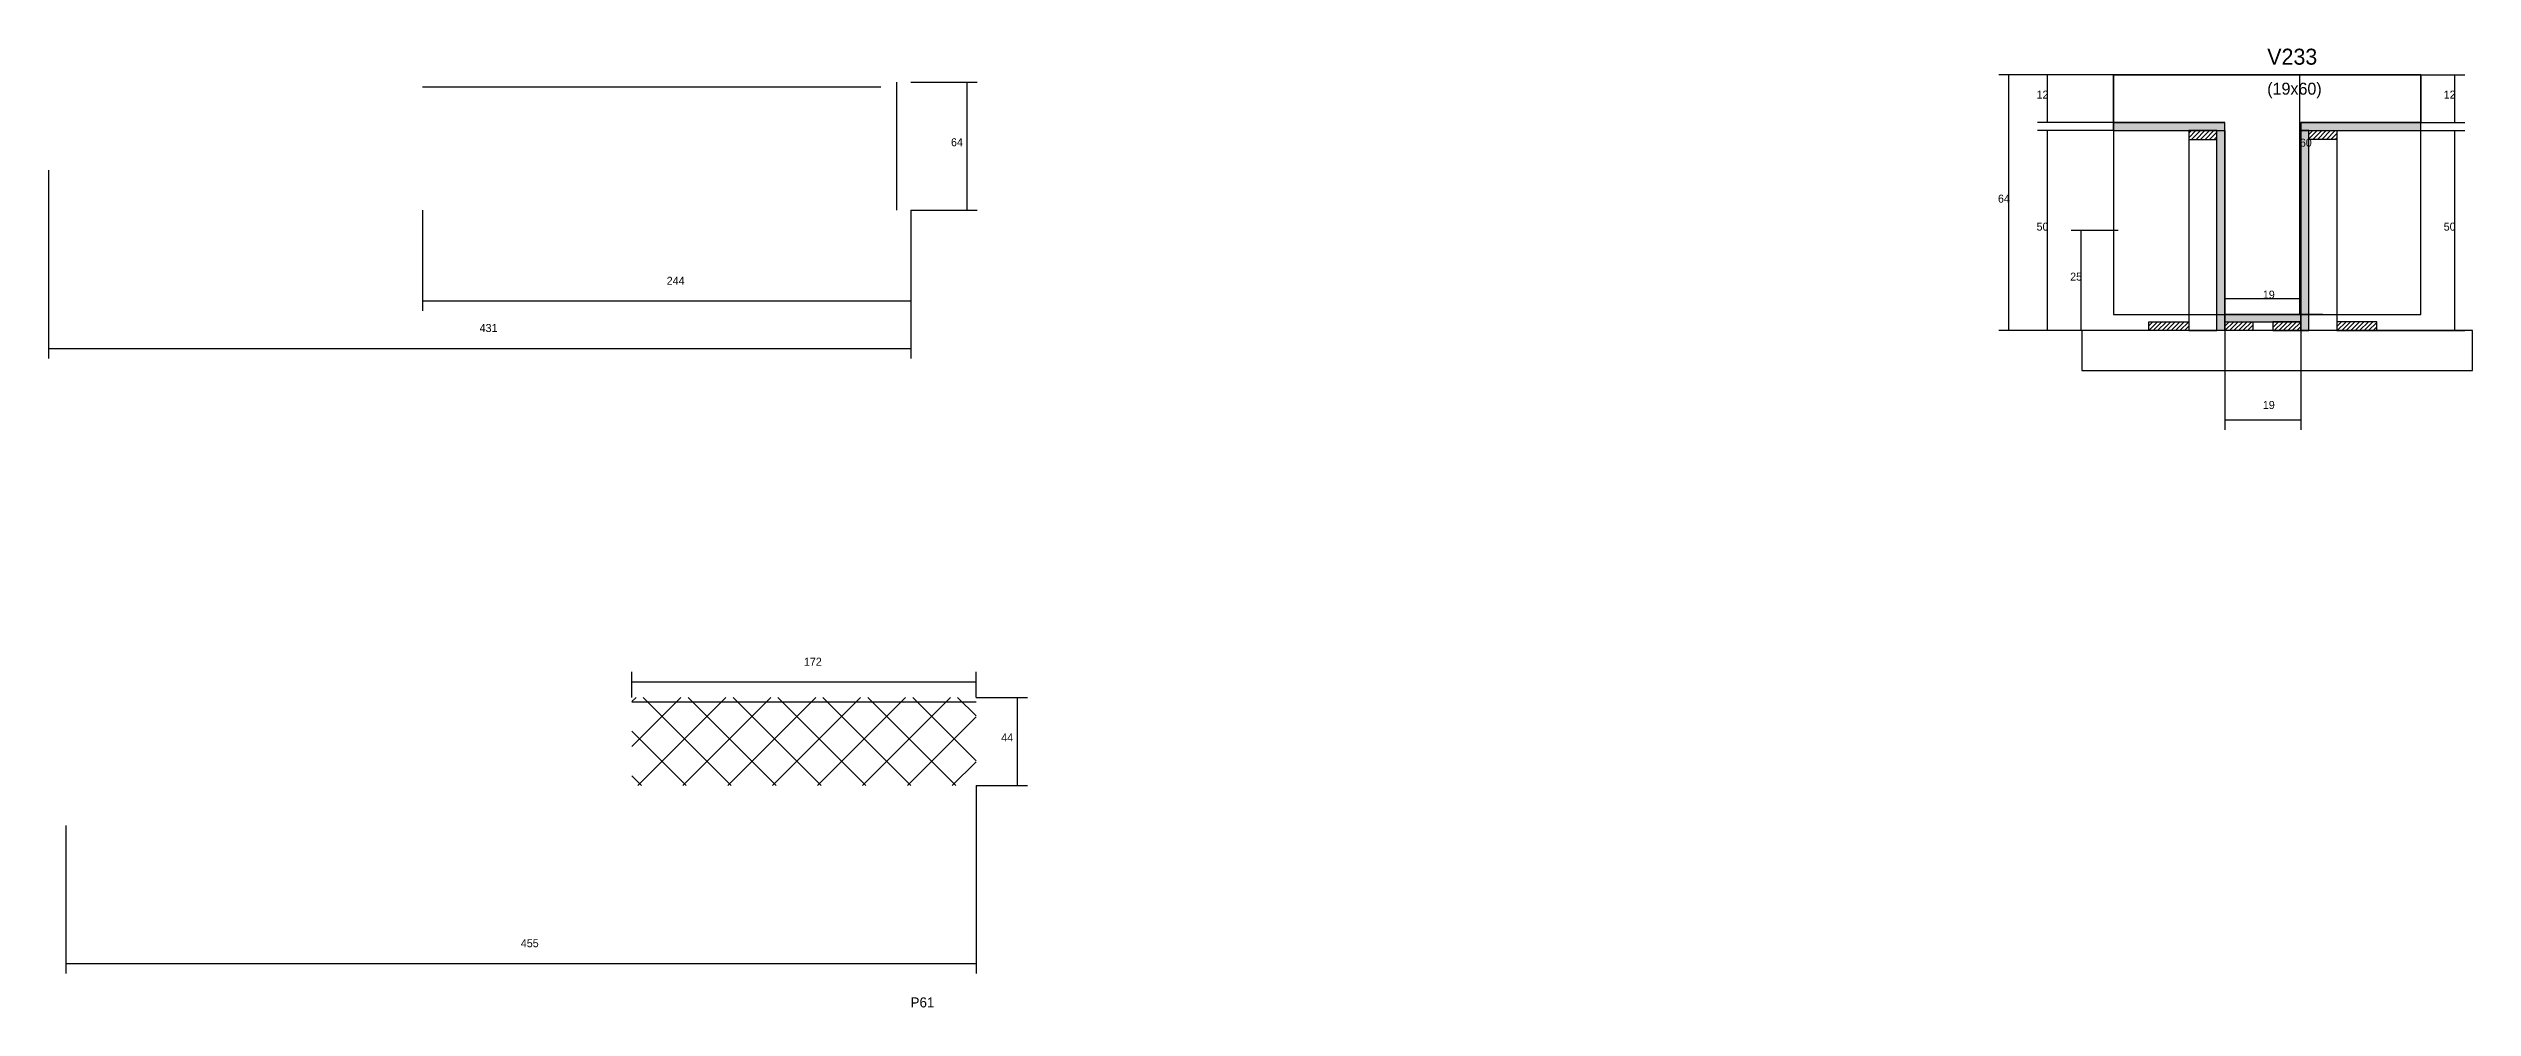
# Model space of a CAD drawing. Header units: metres. Extents: x 5003 to 7220, y 4035 to 4566.
# Drawn here: x 5003 to 6214, y 4086 to 4566 of the extents above; entities that cross this region are included whole.
import ezdxf

# ---------------------------------------------------------------- set-up
doc = ezdxf.new("R2010")
doc.units = ezdxf.units.M
for name, color, linetype in [('CONCRETO', 251, 'Continuous'), ('COTA', 241, 'Continuous'), ('Hachura', 253, 'Continuous'), ('Madeira', 126, 'Continuous'), ('NOMENCLATURA', 7, 'Continuous'), ('Painéis', 200, 'Continuous'), ('REAPROVEITAMENTO', 251, 'Continuous'), ('SARR_2.2x7', 40, 'Continuous'), ('Texto Seção', 7, 'Continuous')]:
    doc.layers.add(name, color=color, linetype=linetype)

msp = doc.modelspace()

# ---------------------------------------------------------------- hatches: boundary and pattern name
at = {"layer": 'Hachura'}
h = msp.add_hatch(color=8, dxfattribs=at)
h.dxf.hatch_style = 1
h.paths.add_polyline_path([(6090.7, 4524.9), (6090.7, 4528.9), (6090.7, 4528.9), (6035.1, 4528.9), (6035.1, 4528.9), (6035.1, 4524.9), (6035.1, 4524.9), (6090.7, 4524.9)])
h = msp.add_hatch(dxfattribs=at)
h.set_pattern_fill('ANSI31', scale=0.5)
h.paths.add_polyline_path([(6086.7, 4520.5), (6086.7, 4524.9), (6086.7, 4524.9), (6072.7, 4524.9), (6072.7, 4524.9), (6072.7, 4520.5), (6072.7, 4520.5), (6086.7, 4520.5)])
h = msp.add_hatch(color=8, dxfattribs=at)
h.dxf.hatch_style = 1
h.paths.add_polyline_path([(6086.7, 4524.9), (6090.7, 4524.9), (6090.7, 4524.9), (6090.7, 4424.9), (6090.7, 4424.9), (6086.7, 4424.9), (6086.7, 4424.9), (6086.7, 4524.9)])
h = msp.add_hatch(color=8, dxfattribs=at)
h.dxf.hatch_style = 1
h.paths.add_polyline_path([(6188.7, 4524.9), (6188.7, 4528.9), (6188.7, 4528.9), (6128.7, 4528.9), (6128.7, 4528.9), (6128.7, 4524.9), (6128.7, 4524.9), (6188.7, 4524.9)])
h = msp.add_hatch(color=8, dxfattribs=at)
h.dxf.hatch_style = 1
h.paths.add_polyline_path([(6132.7, 4524.9), (6128.7, 4524.9), (6128.7, 4524.9), (6128.7, 4424.9), (6128.7, 4424.9), (6132.7, 4424.9), (6132.7, 4424.9), (6132.7, 4524.9)])
h = msp.add_hatch(dxfattribs=at)
h.set_pattern_fill('ANSI31', scale=0.5)
h.paths.add_polyline_path([(6132.7, 4520.5), (6132.7, 4524.9), (6132.7, 4524.9), (6146.7, 4524.9), (6146.7, 4524.9), (6146.7, 4520.5), (6146.7, 4520.5), (6132.7, 4520.5)])
h = msp.add_hatch(dxfattribs=at)
h.set_pattern_fill('ANSI31', scale=0.5)
h.paths.add_polyline_path([(6052.7, 4424.9), (6052.7, 4429.3), (6052.7, 4429.3), (6072.7, 4429.3), (6072.7, 4429.3), (6072.7, 4424.9), (6072.7, 4424.9), (6052.7, 4424.9)])
h = msp.add_hatch(color=8, dxfattribs=at)
h.dxf.hatch_style = 1
h.paths.add_polyline_path([(6128.7, 4429.3), (6128.7, 4432.9), (6128.7, 4432.9), (6090.7, 4432.9), (6090.7, 4432.9), (6090.7, 4429.3), (6090.7, 4429.3), (6128.7, 4429.3)])
h = msp.add_hatch(dxfattribs=at)
h.set_pattern_fill('ANSI31', scale=0.5)
h.paths.add_polyline_path([(6090.7, 4424.9), (6090.7, 4429.3), (6090.7, 4429.3), (6104.7, 4429.3), (6104.7, 4429.3), (6104.7, 4424.9), (6104.7, 4424.9), (6090.7, 4424.9)])
h = msp.add_hatch(dxfattribs=at)
h.set_pattern_fill('ANSI31', scale=0.5)
h.paths.add_polyline_path([(6128.7, 4424.9), (6128.7, 4429.3), (6128.7, 4429.3), (6114.7, 4429.3), (6114.7, 4429.3), (6114.7, 4424.9), (6114.7, 4424.9), (6128.7, 4424.9)])
h = msp.add_hatch(dxfattribs=at)
h.set_pattern_fill('ANSI31', scale=0.5)
h.paths.add_polyline_path([(6166.7, 4424.9), (6166.7, 4429.3), (6166.7, 4429.3), (6146.7, 4429.3), (6146.7, 4429.3), (6146.7, 4424.9), (6146.7, 4424.9), (6166.7, 4424.9)])
at = {"layer": 'REAPROVEITAMENTO'}
h = msp.add_hatch(dxfattribs=at)
h.set_pattern_fill('ANSI37', scale=5)
h.paths.add_polyline_path([(5466.5, 4241.4), (5294.5, 4241.4), (5294.5, 4241.4), (5294.5, 4197.4), (5294.5, 4197.4), (5466.5, 4197.4), (5466.5, 4197.4), (5466.5, 4241.4)])

# ---------------------------------------------------------------- linework, layer by layer
at = {"layer": 'CONCRETO'}
for points in [[(6035.1, 4528.9), (6035.1, 4552.9), (6188.7, 4552.9), (6188.7, 4528.9), (6128.7, 4528.9), (6128.7, 4432.9), (6090.7, 4432.9), (6090.7, 4528.9)], [(6035.1, 4432.9), (6188.7, 4432.9), (6188.7, 4552.9), (6035.1, 4552.9)]]:
    msp.add_lwpolyline(points, close=True, dxfattribs=at)
at = {"layer": 'COTA'}
for p, q in [((6035.1, 4552.9), (5977.8, 4552.9)), ((5982.8, 4424.9), (5982.8, 4552.9)), ((6035.1, 4552.9), (5997.1, 4552.9)), ((6002.1, 4528.9), (6002.1, 4552.9)), ((6139.7, 4552.9), (6123.2, 4552.9)), ((6128.2, 4432.9), (6128.2, 4552.9)), ((6188.7, 4552.9), (6210.6, 4552.9)), ((6205.6, 4528.9), (6205.6, 4552.9)), ((6035.1, 4528.9), (5997.1, 4528.9)), ((6035.1, 4524.9), (5997.1, 4524.9)), ((6002.1, 4424.9), (6002.1, 4524.9)), ((6188.7, 4528.9), (6210.6, 4528.9)), ((6188.7, 4524.9), (6210.6, 4524.9)), ((6205.6, 4424.9), (6205.6, 4524.9)), ((5002.9, 4505.1), (5002.9, 4411)), ((5189.9, 4485.1), (5189.9, 4434.8)), ((5433.9, 4485.1), (5433.9, 4434.8)), ((5433.9, 4485.1), (5433.9, 4411)), ((6037.4, 4474.9), (6013.9, 4474.9)), ((6018.9, 4424.9), (6018.9, 4474.9)), ((5189.9, 4439.8), (5433.9, 4439.8)), ((6090.7, 4424.9), (6090.7, 4445.9)), ((6090.7, 4440.9), (6128.7, 4440.9)), ((6128.7, 4424.9), (6128.7, 4445.9)), ((6057.1, 4424.9), (5977.8, 4424.9)), ((6057.1, 4424.9), (5997.1, 4424.9)), ((6037.4, 4424.9), (6013.9, 4424.9)), ((6090.7, 4424.9), (6090.7, 4375.2)), ((6139.7, 4432.9), (6123.2, 4432.9)), ((6128.7, 4424.9), (6128.7, 4375.2)), ((6162.3, 4424.9), (6210.6, 4424.9)), ((5002.9, 4416), (5433.9, 4416)), ((6090.7, 4380.2), (6128.7, 4380.2)), ((5294.5, 4241.4), (5294.5, 4254.2)), ((5466.5, 4241.4), (5466.5, 4254.2)), ((5294.5, 4249.2), (5466.5, 4249.2)), ((5466.5, 4241.4), (5492.2, 4241.4)), ((5487.2, 4197.4), (5487.2, 4241.4)), ((5466.5, 4197.4), (5466.5, 4103.3)), ((5466.5, 4197.4), (5492.2, 4197.4)), ((5011.5, 4177.4), (5011.5, 4103.3)), ((5011.5, 4108.3), (5466.5, 4108.3))]:
    msp.add_line(p, q, dxfattribs=at)
at = {"layer": 'Madeira'}
for points in [[(6086.7, 4520.5), (6086.7, 4524.9), (6072.7, 4524.9), (6072.7, 4520.5)], [(6086.7, 4524.9), (6072.7, 4524.9), (6072.7, 4424.9), (6086.7, 4424.9)], [(6132.7, 4520.5), (6132.7, 4524.9), (6146.7, 4524.9), (6146.7, 4520.5)], [(6132.7, 4524.9), (6146.7, 4524.9), (6146.7, 4424.9), (6132.7, 4424.9)], [(6019.3, 4404.9), (6214.5, 4404.9), (6214.5, 4424.9), (6019.3, 4424.9)], [(6052.7, 4424.9), (6052.7, 4429.3), (6072.7, 4429.3), (6072.7, 4424.9)], [(6090.7, 4424.9), (6090.7, 4429.3), (6104.7, 4429.3), (6104.7, 4424.9)], [(6128.7, 4424.9), (6128.7, 4429.3), (6114.7, 4429.3), (6114.7, 4424.9)], [(6166.7, 4424.9), (6166.7, 4429.3), (6146.7, 4429.3), (6146.7, 4424.9)]]:
    msp.add_lwpolyline(points, close=True, dxfattribs=at)
at = {"layer": 'Painéis'}
for p, q in [((5433.9, 4549.1), (5467.1, 4549.1)), ((5462.1, 4485.1), (5462.1, 4549.1)), ((6035.1, 4528.9), (6090.7, 4528.9)), ((6035.1, 4524.9), (6035.1, 4528.9)), ((6090.7, 4524.9), (6090.7, 4528.9)), ((6090.7, 4424.9), (6090.7, 4524.9)), ((6128.7, 4528.9), (6188.7, 4528.9)), ((6128.7, 4524.9), (6128.7, 4528.9)), ((6128.7, 4424.9), (6128.7, 4524.9)), ((6188.7, 4524.9), (6188.7, 4528.9)), ((5433.9, 4485.1), (5467.1, 4485.1)), ((6090.7, 4432.9), (6128.7, 4432.9)), ((6090.7, 4429.3), (6090.7, 4432.9)), ((6128.7, 4429.3), (6128.7, 4432.9))]:
    msp.add_line(p, q, dxfattribs=at)
for points in [[(6090.7, 4524.9), (6090.7, 4528.9), (6035.1, 4528.9), (6035.1, 4524.9)], [(6086.7, 4524.9), (6090.7, 4524.9), (6090.7, 4424.9), (6086.7, 4424.9)], [(6188.7, 4524.9), (6188.7, 4528.9), (6128.7, 4528.9), (6128.7, 4524.9)], [(6132.7, 4524.9), (6128.7, 4524.9), (6128.7, 4424.9), (6132.7, 4424.9)], [(6128.7, 4429.3), (6128.7, 4432.9), (6090.7, 4432.9), (6090.7, 4429.3)]]:
    msp.add_lwpolyline(points, close=True, dxfattribs=at)
at = {"layer": 'SARR_2.2x7'}
for p, q in [((5189.9, 4546.9), (5418.9, 4546.9)), ((5426.9, 4485.1), (5426.9, 4549.1)), ((5294.5, 4239.2), (5466.5, 4239.2))]:
    msp.add_line(p, q, dxfattribs=at)

# ---------------------------------------------------------------- texts
at = {"layer": 'COTA'}
for s, p in [('12', (5996.6, 4540.9)), ('12', (6200.1, 4540.9)), ('60', (6128.2, 4516.9)), ('64', (5977.3, 4488.9)), ('50', (5996.6, 4474.9)), ('50', (6200.1, 4474.9)), ('244', (5311.9, 4447.8)), ('25', (6013.4, 4449.9)), ('19', (6109.7, 4440.9)), ('431', (5218.4, 4424.2)), ('19', (6109.7, 4385.7)), ('172', (5380.5, 4257.3)), ('44', (5479.1, 4219.4)), ('455', (5239, 4116.5))]:
    msp.add_text(s, height=4, dxfattribs=at).set_placement(p)
at = {"layer": 'NOMENCLATURA'}
msp.add_text('P61', height=5, dxfattribs=at).set_placement((5433.8, 4086.4))
at = {"layer": 'Painéis'}
msp.add_text('64', height=4, dxfattribs=at).set_placement((5454, 4517.1))
at = {"layer": 'Texto Seção'}
for s, height, p in [('V233', 8, (6111.9, 4557.9)), ('(19x60)', 6, (6111.9, 4542.9))]:
    msp.add_text(s, height=height, dxfattribs=at).set_placement(p)

doc.saveas('drawing.dxf')
